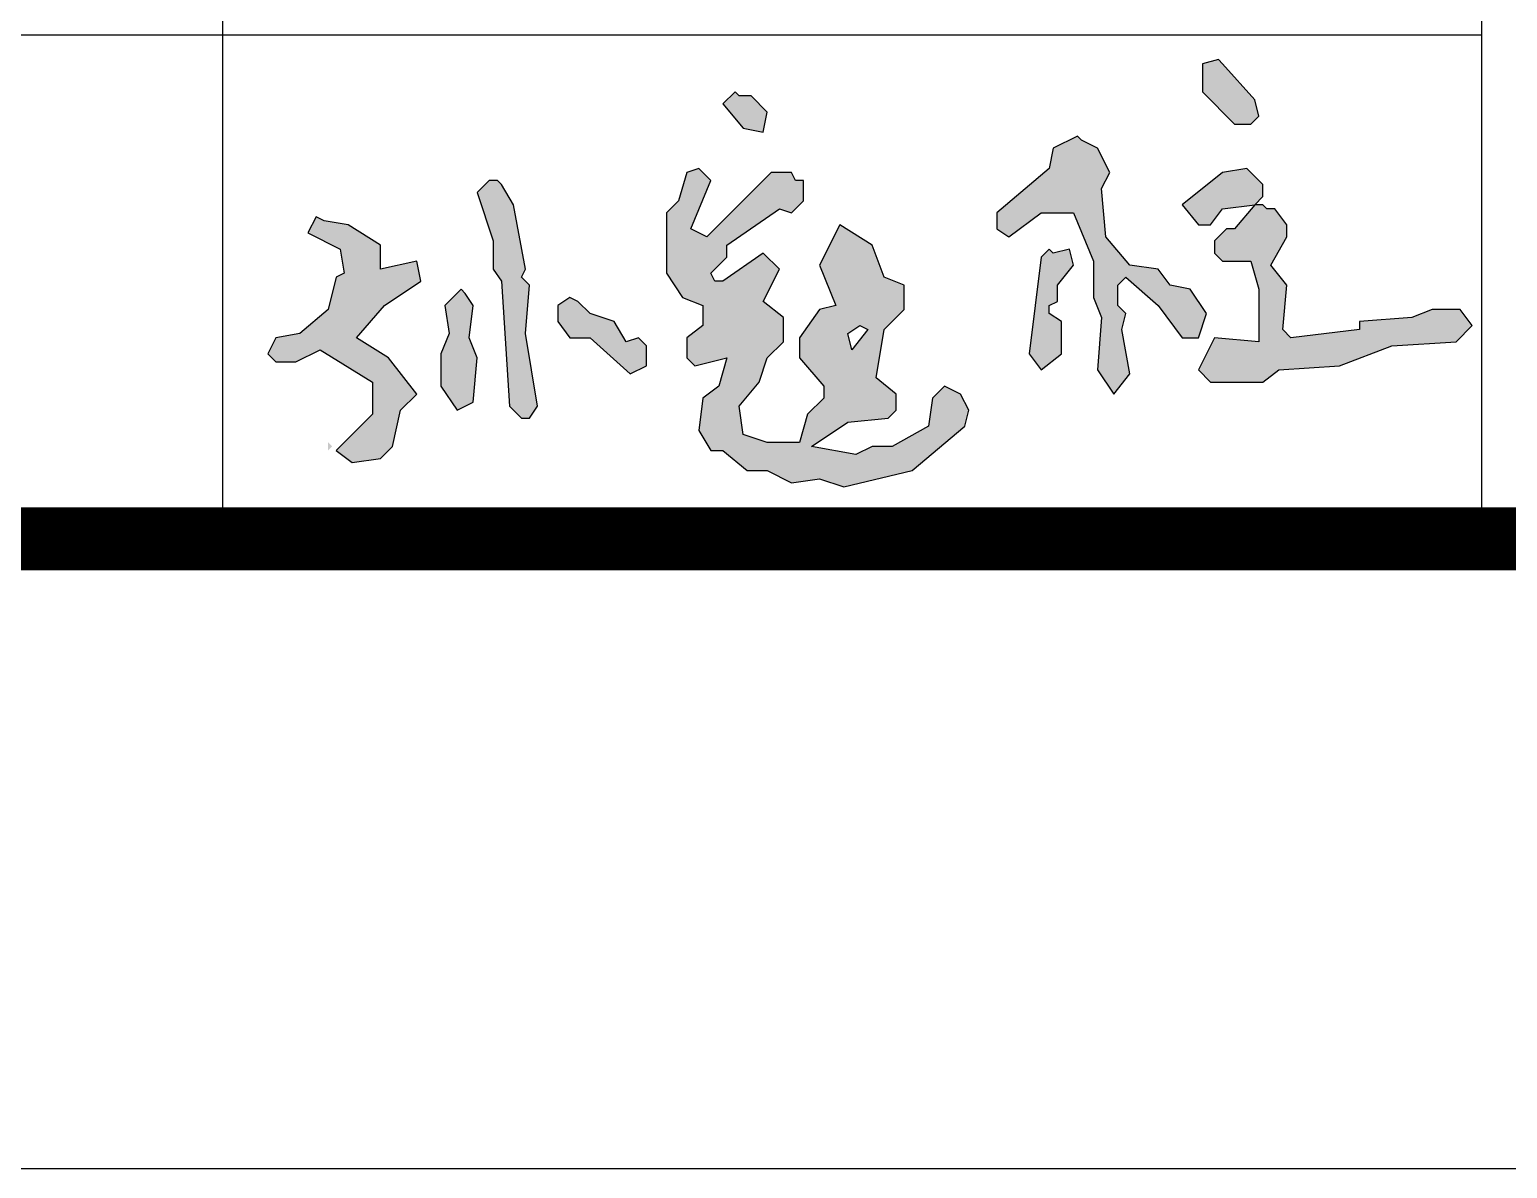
# Model space of a CAD drawing. Extents: x -165130 to 255370, y -346822 to 187778.
# Drawn here: x -94837 to -92489, y -346822 to -345013 of the extents above; entities that cross this region are included whole.
import ezdxf

# ---------------------------------------------------------------- set-up
doc = ezdxf.new("R2010")
doc.units = 0
doc.header["$MEASUREMENT"] = 0
doc.layers.get('0').update_dxf_attribs({"linetype": 'CONTINUOUS'})
for name, color, linetype in [('PUB_TEXT', 7, 'CONTINUOUS'), ('PUB_TITLE', 4, 'CONTINUOUS'), ('层0', 253, 'CONTINUOUS')]:
    doc.layers.add(name, color=color, linetype=linetype)

# ---------------------------------------------------------------- blocks, each defined once
blk = doc.blocks.new('孙寇柱')
at = {"linetype": 'Continuous'}
for points in [[(159915.7, -23036.8), (159909.3, -23030.4), (159883.7, -23036.8), (159883.7, -23081.6), (159934.9, -23132.8), (159960.5, -23132.8), (159973.3, -23120), (159966.9, -23094.4)], [(159147.7, -23088), (159141.3, -23081.6), (159122.1, -23100.8), (159154.1, -23139.2), (159186.1, -23145.6), (159192.5, -23113.6), (159166.9, -23088)], [(159691.7, -23158.4), (159685.3, -23152), (159646.9, -23171.2), (159640.5, -23203.2), (159557.3, -23273.6), (159557.3, -23299.2), (159576.5, -23312), (159627.7, -23273.6), (159678.9, -23273.6), (159710.9, -23350.4), (159710.9, -23408), (159723.7, -23440), (159717.3, -23523.2), (159742.9, -23561.6), (159768.5, -23529.6), (159755.7, -23459.2), (159762.1, -23433.6), (159749.3, -23420.8), (159749.3, -23388.8), (159762.1, -23376), (159813.3, -23420.8), (159851.7, -23472), (159877.3, -23472), (159890.1, -23433.6), (159864.5, -23395.2), (159832.5, -23388.8), (159813.3, -23363.2), (159768.5, -23356.8), (159730.1, -23312), (159723.7, -23235.2), (159736.5, -23209.6), (159717.3, -23171.2)], [(159960.5, -23209.6), (159954.1, -23203.2), (159915.7, -23209.6), (159851.7, -23260.8), (159877.3, -23292.8), (159896.5, -23292.8), (159915.7, -23267.2), (159966.9, -23260.8), (159979.7, -23248), (159979.7, -23228.8)], [(158770.1, -23228.8), (158763.7, -23222.4), (158750.9, -23222.4), (158731.7, -23241.6), (158757.3, -23318.4), (158757.3, -23363.2), (158770.1, -23382.4), (158782.9, -23580.8), (158802.1, -23600), (158814.9, -23600), (158827.7, -23580.8), (158808.5, -23465.6), (158814.9, -23388.8), (158802.1, -23376), (158808.5, -23363.2), (158789.3, -23260.8)], [(159986.1, -23267.2), (159979.7, -23260.8), (159966.9, -23260.8), (159934.9, -23299.2), (159922.1, -23299.2), (159902.9, -23318.4), (159902.9, -23337.6), (159915.7, -23350.4), (159960.5, -23350.4), (159973.3, -23395.2), (159973.3, -23478.4), (159902.9, -23472), (159877.3, -23523.2), (159896.5, -23542.4), (159979.7, -23542.4), (160005.3, -23523.2), (160101.3, -23516.8), (160184.5, -23484.8), (160286.9, -23478.4), (160312.5, -23452.8), (160293.3, -23427.2), (160248.5, -23427.2), (160216.5, -23440), (160133.3, -23446.4), (160133.3, -23459.2), (160024.5, -23472), (160011.7, -23459.2), (160018.1, -23388.8), (159992.5, -23356.8), (160018.1, -23312), (160018.1, -23292.8), (159998.9, -23267.2)], [(158712.5, -23401.6), (158706.1, -23395.2), (158680.5, -23420.8), (158686.9, -23465.6), (158674.1, -23497.6), (158674.1, -23548.8), (158699.7, -23587.2), (158725.3, -23574.4), (158731.7, -23504), (158718.9, -23472), (158725.3, -23420.8)], [(158891.7, -23414.4), (158878.9, -23408), (158859.7, -23420.8), (158859.7, -23446.4), (158878.9, -23472), (158910.9, -23472), (158974.9, -23529.6), (159000.5, -23516.8), (159000.5, -23484.8), (158987.7, -23472), (158968.5, -23478.4), (158949.3, -23446.4), (158910.9, -23433.6)]]:
    blk.add_hatch(color=256, dxfattribs=at).paths.add_polyline_path(points)
h = blk.add_hatch(color=256, dxfattribs=at)
h.paths.add_polyline_path([(159339.7, -23452.8), (159352.5, -23459.2), (159326.9, -23491.2), (159320.5, -23465.6)], flags=16)
h.paths.add_polyline_path([(159090.1, -23209.6), (159083.7, -23203.2), (159064.5, -23209.6), (159051.7, -23254.4), (159032.5, -23273.6), (159032.5, -23369.6), (159058.1, -23408), (159090.1, -23420.8), (159090.1, -23452.8), (159064.5, -23472), (159064.5, -23504), (159077.3, -23516.8), (159128.5, -23504), (159115.7, -23548.8), (159090.1, -23568), (159083.7, -23619.2), (159102.9, -23651.2), (159122.1, -23651.2), (159160.5, -23683.2), (159192.5, -23683.2), (159230.9, -23702.4), (159275.7, -23696), (159314.1, -23708.8), (159422.9, -23683.2), (159506.1, -23612.8), (159512.5, -23587.2), (159499.7, -23561.6), (159474.1, -23548.8), (159454.9, -23568), (159448.5, -23612.8), (159390.9, -23644.8), (159358.9, -23644.8), (159333.3, -23657.6), (159262.9, -23644.8), (159320.5, -23606.4), (159384.5, -23600), (159397.3, -23587.2), (159397.3, -23561.6), (159365.3, -23536), (159378.1, -23459.2), (159410.1, -23427.2), (159410.1, -23388.8), (159378.1, -23376), (159358.9, -23324.8), (159307.7, -23292.8), (159275.7, -23356.8), (159301.3, -23420.8), (159275.7, -23427.2), (159243.7, -23472), (159243.7, -23504), (159282.1, -23548.8), (159282.1, -23568), (159256.5, -23593.6), (159243.7, -23638.4), (159192.5, -23638.4), (159154.1, -23625.6), (159147.7, -23580.8), (159179.7, -23542.4), (159192.5, -23504), (159218.1, -23478.4), (159218.1, -23440), (159186.1, -23414.4), (159211.7, -23363.2), (159186.1, -23337.6), (159122.1, -23382.4), (159109.3, -23382.4), (159102.9, -23369.6), (159128.5, -23344), (159128.5, -23324.8), (159211.7, -23267.2), (159230.9, -23273.6), (159250.1, -23254.4), (159250.1, -23222.4), (159237.3, -23222.4), (159230.9, -23209.6), (159198.9, -23209.6), (159096.5, -23312), (159070.9, -23299.2), (159102.9, -23222.4)])
h = blk.add_hatch(color=256, dxfattribs=at)
h.paths.add_polyline_path([(158501.3, -23644.8), (158494.9, -23638.4), (158494.9, -23651.2)], flags=16)
h.paths.add_polyline_path([(158488.5, -23286.4), (158475.7, -23280), (158462.9, -23305.6), (158514.1, -23331.2), (158520.5, -23369.6), (158507.7, -23376), (158494.9, -23427.2), (158450.1, -23465.6), (158411.7, -23472), (158398.9, -23497.6), (158411.7, -23510.4), (158443.7, -23510.4), (158482.1, -23491.2), (158565.3, -23542.4), (158565.3, -23593.6), (158507.7, -23651.2), (158533.3, -23670.4), (158578.1, -23664), (158597.3, -23644.8), (158610.1, -23587.2), (158635.7, -23561.6), (158590.9, -23504), (158539.7, -23472), (158584.5, -23420.8), (158642.1, -23382.4), (158635.7, -23350.4), (158578.1, -23363.2), (158578.1, -23324.8), (158526.9, -23292.8)])
blk.add_hatch(color=256, dxfattribs=at).paths.add_polyline_path([(159646.9, -23337.6), (159640.5, -23331.2), (159627.7, -23344), (159608.5, -23497.6), (159627.7, -23523.2), (159659.7, -23497.6), (159659.7, -23446.4), (159640.5, -23433.6), (159640.5, -23420.8), (159653.3, -23414.4), (159653.3, -23388.8), (159678.9, -23356.8), (159672.5, -23331.2)], flags=17)
at = {"linetype": 'Continuous', "elevation": 80839020.8}
for points in [[(159915.7, -23036.8), (159909.3, -23030.4), (159883.7, -23036.8), (159883.7, -23081.6), (159934.9, -23132.8), (159960.5, -23132.8), (159973.3, -23120), (159966.9, -23094.4), (159915.7, -23036.8)], [(159147.7, -23088), (159141.3, -23081.6), (159122.1, -23100.8), (159154.1, -23139.2), (159186.1, -23145.6), (159192.5, -23113.6), (159166.9, -23088), (159147.7, -23088)], [(159691.7, -23158.4), (159685.3, -23152), (159646.9, -23171.2), (159640.5, -23203.2), (159557.3, -23273.6), (159557.3, -23299.2), (159576.5, -23312), (159627.7, -23273.6), (159678.9, -23273.6), (159710.9, -23350.4), (159710.9, -23408), (159723.7, -23440), (159717.3, -23523.2), (159742.9, -23561.6), (159768.5, -23529.6), (159755.7, -23459.2), (159762.1, -23433.6), (159749.3, -23420.8), (159749.3, -23388.8), (159762.1, -23376), (159813.3, -23420.8), (159851.7, -23472), (159877.3, -23472), (159890.1, -23433.6), (159864.5, -23395.2), (159832.5, -23388.8), (159813.3, -23363.2), (159768.5, -23356.8), (159730.1, -23312), (159723.7, -23235.2), (159736.5, -23209.6), (159717.3, -23171.2), (159691.7, -23158.4)], [(159090.1, -23209.6), (159083.7, -23203.2), (159064.5, -23209.6), (159051.7, -23254.4), (159032.5, -23273.6), (159032.5, -23369.6), (159058.1, -23408), (159090.1, -23420.8), (159090.1, -23452.8), (159064.5, -23472), (159064.5, -23504), (159077.3, -23516.8), (159128.5, -23504), (159115.7, -23548.8), (159090.1, -23568), (159083.7, -23619.2), (159102.9, -23651.2), (159122.1, -23651.2), (159160.5, -23683.2), (159192.5, -23683.2), (159230.9, -23702.4), (159275.7, -23696), (159314.1, -23708.8), (159422.9, -23683.2), (159506.1, -23612.8), (159512.5, -23587.2), (159499.7, -23561.6), (159474.1, -23548.8), (159454.9, -23568), (159448.5, -23612.8), (159390.9, -23644.8), (159358.9, -23644.8), (159333.3, -23657.6), (159262.9, -23644.8), (159320.5, -23606.4), (159384.5, -23600), (159397.3, -23587.2), (159397.3, -23561.6), (159365.3, -23536), (159378.1, -23459.2), (159410.1, -23427.2), (159410.1, -23388.8), (159378.1, -23376), (159358.9, -23324.8), (159307.7, -23292.8), (159275.7, -23356.8), (159301.3, -23420.8), (159275.7, -23427.2), (159243.7, -23472), (159243.7, -23504), (159282.1, -23548.8), (159282.1, -23568), (159256.5, -23593.6), (159243.7, -23638.4), (159192.5, -23638.4), (159154.1, -23625.6), (159147.7, -23580.8), (159179.7, -23542.4), (159192.5, -23504), (159218.1, -23478.4), (159218.1, -23440), (159186.1, -23414.4), (159211.7, -23363.2), (159186.1, -23337.6), (159122.1, -23382.4), (159109.3, -23382.4), (159102.9, -23369.6), (159128.5, -23344), (159128.5, -23324.8), (159211.7, -23267.2), (159230.9, -23273.6), (159250.1, -23254.4), (159250.1, -23222.4), (159237.3, -23222.4), (159230.9, -23209.6), (159198.9, -23209.6), (159096.5, -23312), (159070.9, -23299.2), (159102.9, -23222.4), (159090.1, -23209.6)], [(159960.5, -23209.6), (159954.1, -23203.2), (159915.7, -23209.6), (159851.7, -23260.8), (159877.3, -23292.8), (159896.5, -23292.8), (159915.7, -23267.2), (159966.9, -23260.8), (159979.7, -23248), (159979.7, -23228.8), (159960.5, -23209.6)], [(158770.1, -23228.8), (158763.7, -23222.4), (158750.9, -23222.4), (158731.7, -23241.6), (158757.3, -23318.4), (158757.3, -23363.2), (158770.1, -23382.4), (158782.9, -23580.8), (158802.1, -23600), (158814.9, -23600), (158827.7, -23580.8), (158808.5, -23465.6), (158814.9, -23388.8), (158802.1, -23376), (158808.5, -23363.2), (158789.3, -23260.8), (158770.1, -23228.8)], [(159986.1, -23267.2), (159979.7, -23260.8), (159966.9, -23260.8), (159934.9, -23299.2), (159922.1, -23299.2), (159902.9, -23318.4), (159902.9, -23337.6), (159915.7, -23350.4), (159960.5, -23350.4), (159973.3, -23395.2), (159973.3, -23478.4), (159902.9, -23472), (159877.3, -23523.2), (159896.5, -23542.4), (159979.7, -23542.4), (160005.3, -23523.2), (160101.3, -23516.8), (160184.5, -23484.8), (160286.9, -23478.4), (160312.5, -23452.8), (160293.3, -23427.2), (160248.5, -23427.2), (160216.5, -23440), (160133.3, -23446.4), (160133.3, -23459.2), (160024.5, -23472), (160011.7, -23459.2), (160018.1, -23388.8), (159992.5, -23356.8), (160018.1, -23312), (160018.1, -23292.8), (159998.9, -23267.2), (159986.1, -23267.2)], [(158488.5, -23286.4), (158475.7, -23280), (158462.9, -23305.6), (158514.1, -23331.2), (158520.5, -23369.6), (158507.7, -23376), (158494.9, -23427.2), (158450.1, -23465.6), (158411.7, -23472), (158398.9, -23497.6), (158411.7, -23510.4), (158443.7, -23510.4), (158482.1, -23491.2), (158565.3, -23542.4), (158565.3, -23593.6), (158507.7, -23651.2), (158533.3, -23670.4), (158578.1, -23664), (158597.3, -23644.8), (158610.1, -23587.2), (158635.7, -23561.6), (158590.9, -23504), (158539.7, -23472), (158584.5, -23420.8), (158642.1, -23382.4), (158635.7, -23350.4), (158578.1, -23363.2), (158578.1, -23324.8), (158526.9, -23292.8), (158488.5, -23286.4)], [(159646.9, -23337.6), (159640.5, -23331.2), (159627.7, -23344), (159608.5, -23497.6), (159627.7, -23523.2), (159659.7, -23497.6), (159659.7, -23446.4), (159640.5, -23433.6), (159640.5, -23420.8), (159653.3, -23414.4), (159653.3, -23388.8), (159678.9, -23356.8), (159672.5, -23331.2), (159646.9, -23337.6)], [(158712.5, -23401.6), (158706.1, -23395.2), (158680.5, -23420.8), (158686.9, -23465.6), (158674.1, -23497.6), (158674.1, -23548.8), (158699.7, -23587.2), (158725.3, -23574.4), (158731.7, -23504), (158718.9, -23472), (158725.3, -23420.8), (158712.5, -23401.6)], [(158891.7, -23414.4), (158878.9, -23408), (158859.7, -23420.8), (158859.7, -23446.4), (158878.9, -23472), (158910.9, -23472), (158974.9, -23529.6), (159000.5, -23516.8), (159000.5, -23484.8), (158987.7, -23472), (158968.5, -23478.4), (158949.3, -23446.4), (158910.9, -23433.6), (158891.7, -23414.4)], [(159339.7, -23452.8), (159352.5, -23459.2), (159326.9, -23491.2), (159320.5, -23465.6), (159339.7, -23452.8)]]:
    blk.add_lwpolyline(points, dxfattribs=at)
blk = doc.blocks.new('qar5gesfd')
for p, q in [((-13468.1, 154824.2), (-13468.1, 158024.2)), ((-13468.1, 155624.2), (-23968.1, 155624.2))]:
    blk.add_line(p, q)
at = {"layer": 'PUB_TEXT'}
blk.add_line((-15468.1, 154824.2), (-15468.1, 157224.2), dxfattribs=at)
at = {"layer": 'PUB_TITLE'}
blk.add_lwpolyline([(-86068.1, 153824.2), (-1968.1, 153824.2), (-1968.1, 213224.2), (-86068.1, 213224.2)], close=True, dxfattribs=at)
at = {"layer": 'PUB_TITLE', "const_width": 100}
blk.add_lwpolyline([(-83568.1, 154824.2), (-2968.1, 154824.2), (-2968.1, 212224.2), (-83568.1, 212224.2)], close=True, dxfattribs=at)
blk.add_blockref('孙寇柱', (-173795.7, 178615.7))

msp = doc.modelspace()

# ---------------------------------------------------------------- block references
at = {"layer": '层0'}
msp.add_blockref('qar5gesfd', (-79061.762, -500645.973, -625.1), dxfattribs=at)

doc.saveas('drawing.dxf')
